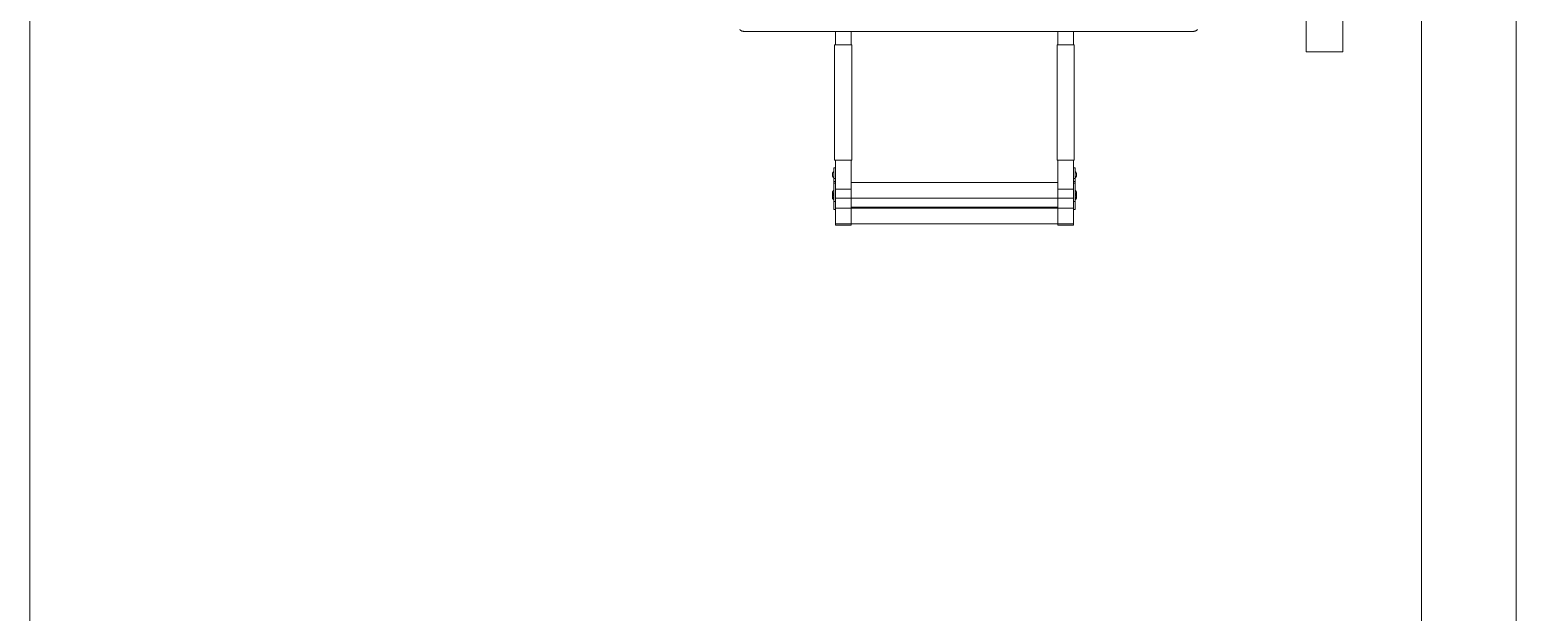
# Model space of a CAD drawing. Header units: inches. Extents: x 22 to 382261, y 22 to 371281.
# Drawn here: x 75755 to 79365, y 52506 to 53921 of the extents above; entities that cross this region are included whole.
import ezdxf

# ---------------------------------------------------------------- set-up
doc = ezdxf.new("R2010")
doc.units = ezdxf.units.IN
doc.header["$MEASUREMENT"] = 0
for name, color, linetype, lineweight in [('A-FLOR', 192, 'Continuous', 9), ('I-FURN', 30, 'Continuous', 9), ('I-WALL', 2, 'Continuous', 9), ('Q-CASE', 31, 'Continuous', 9)]:
    doc.layers.add(name, color=color, linetype=linetype, lineweight=lineweight)

# ---------------------------------------------------------------- blocks, each defined once
blk = doc.blocks.new('Casework 26 - Casework 23-692853-01-GROUND FLOOR FURNITURE PLAN')
at = {"layer": 'Q-CASE', "lineweight": 18}
for p, q in [((-23049.2, -2601.8), (-23049.2, -2690.7)), ((-22960.3, -2690.7), (-22960.3, -2601.8)), ((-23049.2, -2690.7), (-22960.3, -2690.7))]:
    blk.add_line(p, q, dxfattribs=at)
blk = doc.blocks.new('DFXFCFB - Dining_Table_9162-V94-01-GROUND FLOOR FURNITURE PLAN')
at = {"layer": 'I-FURN'}
for p, q in [((990.6, -546.3), (990.6, 546.3)), ((990.1, 254.4), (1023.1, 254.4)), ((1023.1, 214.7), (1023.1, 256.6)), ((1303.8, 256.6), (1023.1, 256.6)), ((1303.8, 256.6), (1303.8, 214.7)), ((1303.8, 254.4), (1374.2, 254.4)), ((1322.3, 258.8), (1347.7, 258.8)), ((1322.3, 254.4), (1322.3, 258.8)), ((1338.9, 262.1), (1337.1, 262.1)), ((1340.6, 262.1), (1338.9, 262.1)), ((1351.9, 258.8), (1347.7, 258.8)), ((1347.7, 258.8), (1358.6, 258.8)), ((1347.7, 254.4), (1347.7, 258.8)), ((1351.9, 258.8), (1355.5, 258.8)), ((1359.2, 258.8), (1355.5, 258.8)), ((1355.5, 254.4), (1355.5, 258.8)), ((1359.2, 258.8), (1403.8, 258.8)), ((1359.2, 258.8), (1359.2, 254.4)), ((1374.2, 254.4), (1396.1, 254.4)), ((1374.2, 216.3), (1374.2, 254.4)), ((1384.4, 262.1), (1382.6, 262.1)), ((1386.1, 262.1), (1384.4, 262.1)), ((1389.5, 262.1), (1387.7, 262.1)), ((1391.2, 262.1), (1389.5, 262.1)), ((1392.4, 262.1), (1390.7, 262.1)), ((1394.2, 262.1), (1392.4, 262.1)), ((1396.1, 254.4), (1396.1, 216.3)), ((1404.1, 254.4), (1396.1, 254.4)), ((1396.1, 216.3), (1396.1, 254.4)), ((1403.8, 258.8), (1423.1, 258.8)), ((1403.8, 254.4), (1403.8, 258.8)), ((1404.1, 254.4), (1458.6, 254.4)), ((1419.8, 254.4), (1458.6, 254.4)), ((1419.8, -323.4), (1419.8, 254.4)), ((1423.1, 254.4), (1423.1, 258.8)), ((1458.6, 254.4), (1461.6, 254.4)), ((1458.6, 216.3), (1458.6, 254.4)), ((1458.6, -323.4), (1458.6, 254.4)), ((1461.6, 216.3), (1461.6, 254.4)), ((1023.1, 216.3), (990.1, 216.3)), ((1023.1, 214.7), (1303.8, 214.7)), ((1374.2, 216.3), (1303.8, 216.3)), ((1357.4, -285.3), (1357.4, 216.3)), ((1374.1, 216.3), (1396.1, 216.3)), ((1396.1, 216.3), (1404.1, 216.3)), ((1396.1, 216.3), (1396.1, -285.3)), ((1404.1, 216.3), (1396.1, 216.3)), ((1396.1, -285.3), (1396.1, 216.3)), ((1458.6, 216.3), (1404.1, 216.3)), ((1404.1, 216.3), (1417.5, 216.3)), ((1417.5, 216.3), (1417.5, -285.3)), ((1419.9, -285.3), (1419.9, 216.3)), ((1461.6, 216.3), (1458.6, 216.3)), ((990.3, -285.3), (1023.1, -285.3)), ((1023.1, -325.5), (1023.1, -283.6)), ((1303.8, -283.6), (1023.1, -283.6)), ((1303.8, -283.6), (1303.8, -325.5)), ((1303.8, -285.3), (1374.2, -285.3)), ((1396.1, -285.3), (1374.1, -285.3)), ((1374.2, -323.4), (1374.2, -285.3)), ((1396.1, -285.3), (1396.1, -323.4)), ((1404.1, -285.3), (1396.1, -285.3)), ((1396.1, -323.4), (1396.1, -285.3)), ((1396.1, -285.3), (1404.1, -285.3)), ((1404.1, -285.3), (1458.6, -285.3)), ((1417.5, -285.3), (1404.1, -285.3)), ((1458.6, -285.3), (1461.6, -285.3)), ((1458.6, -323.4), (1458.6, -285.3)), ((1461.6, -323.4), (1461.6, -285.3)), ((1023.1, -323.4), (990.3, -323.4)), ((1374.2, -323.4), (1303.8, -323.4)), ((1322.3, -327.7), (1322.3, -323.4)), ((1347.7, -327.7), (1347.7, -323.4)), ((1355.5, -327.7), (1355.5, -323.4)), ((1359.2, -323.4), (1359.2, -327.7)), ((1396.1, -323.4), (1374.2, -323.4)), ((1396.1, -323.4), (1404.1, -323.4)), ((1403.8, -327.7), (1403.8, -323.4)), ((1458.6, -323.4), (1404.1, -323.4)), ((1458.6, -323.4), (1419.8, -323.4)), ((1423.1, -327.7), (1423.1, -323.4)), ((1461.6, -323.4), (1458.6, -323.4)), ((1023.1, -325.5), (1303.8, -325.5)), ((1347.7, -327.7), (1322.3, -327.7)), ((1337.1, -331), (1338.9, -331)), ((1338.9, -331), (1340.6, -331)), ((1358.6, -327.7), (1347.7, -327.7)), ((1347.7, -327.7), (1351.9, -327.7)), ((1355.5, -327.7), (1351.9, -327.7)), ((1355.5, -327.7), (1359.2, -327.7)), ((1403.8, -327.7), (1359.2, -327.7)), ((1382.6, -331), (1384.4, -331)), ((1384.4, -331), (1386.1, -331)), ((1387.7, -331), (1389.5, -331)), ((1389.5, -331), (1391.2, -331)), ((1390.7, -331), (1392.4, -331)), ((1392.4, -331), (1394.2, -331)), ((1423.1, -327.7), (1403.8, -327.7))]:
    blk.add_line(p, q, dxfattribs=at)
at = {"layer": 'I-FURN', "flags": 128}
for points in [[(990.6, 546.3), (990.6, 546.8), (990.6, 547.3), (990.5, 547.8), (990.4, 548.3), (990.4, 548.8), (990.2, 549.3), (990.1, 549.8), (990, 550.2), (989.8, 550.7), (989.6, 551.2), (989.4, 551.6), (989.2, 552.1), (988.9, 552.5), (988.7, 552.9), (988.4, 553.4), (988.1, 553.8), (987.8, 554.2), (987.5, 554.5), (987.2, 554.9), (986.8, 555.3), (986.4, 555.6)], [(1331.3, 258.8), (1331.5, 259.1), (1331.7, 259.3), (1331.9, 259.5), (1332.1, 259.8), (1332.4, 260), (1332.6, 260.2), (1332.9, 260.4), (1333.1, 260.6), (1333.4, 260.8), (1333.7, 261), (1333.9, 261.1), (1334.2, 261.3), (1334.5, 261.4), (1334.8, 261.5), (1335.1, 261.6), (1335.4, 261.8), (1335.7, 261.8), (1336, 261.9), (1336.3, 262), (1336.7, 262), (1337, 262.1), (1337.1, 262.1)], [(1340.6, 262.1), (1341, 262.1), (1341.3, 262), (1341.6, 261.9), (1341.9, 261.9), (1342.2, 261.8), (1342.5, 261.7), (1342.8, 261.6), (1343.1, 261.5), (1343.4, 261.3), (1343.7, 261.2), (1344, 261), (1344.2, 260.9), (1344.5, 260.7), (1344.8, 260.5), (1345, 260.3), (1345.3, 260.1), (1345.5, 259.9), (1345.7, 259.6), (1345.9, 259.4), (1346.2, 259.2), (1346.3, 258.9), (1346.4, 258.8)], [(1376.8, 258.8), (1377, 259.1), (1377.2, 259.3), (1377.4, 259.5), (1377.6, 259.8), (1377.9, 260), (1378.1, 260.2), (1378.3, 260.4), (1378.6, 260.6), (1378.9, 260.8), (1379.1, 261), (1379.4, 261.1), (1379.7, 261.3), (1380, 261.4), (1380.3, 261.5), (1380.6, 261.6), (1380.9, 261.8), (1381.2, 261.8), (1381.5, 261.9), (1381.8, 262), (1382.1, 262), (1382.5, 262.1), (1382.6, 262.1)], [(1381.9, 258.8), (1382.1, 259.1), (1382.3, 259.3), (1382.5, 259.5), (1382.8, 259.8), (1383, 260), (1383.2, 260.2), (1383.5, 260.4), (1383.7, 260.6), (1384, 260.8), (1384.3, 261), (1384.5, 261.1), (1384.8, 261.3), (1385.1, 261.4), (1385.4, 261.5), (1385.7, 261.6), (1386, 261.8), (1386.3, 261.8), (1386.6, 261.9), (1386.9, 262), (1387.3, 262), (1387.6, 262.1), (1387.7, 262.1)], [(1384.9, 258.8), (1385, 259.1), (1385.3, 259.3), (1385.5, 259.5), (1385.7, 259.8), (1385.9, 260), (1386.2, 260.2), (1386.4, 260.4), (1386.7, 260.6), (1386.9, 260.8), (1387.2, 261), (1387.5, 261.1), (1387.8, 261.3), (1388, 261.4), (1388.3, 261.5), (1388.6, 261.6), (1388.9, 261.8), (1389.3, 261.8), (1389.6, 261.9), (1389.9, 262), (1390.2, 262), (1390.5, 262.1), (1390.7, 262.1)], [(1386.1, 262.1), (1386.4, 262.1), (1386.7, 262), (1387.1, 261.9), (1387.4, 261.9), (1387.7, 261.8), (1388, 261.7), (1388.3, 261.6), (1388.6, 261.5), (1388.9, 261.3), (1389.2, 261.2), (1389.4, 261), (1389.7, 260.9), (1390, 260.7), (1390.2, 260.5), (1390.5, 260.3), (1390.7, 260.1), (1391, 259.9), (1391.2, 259.6), (1391.4, 259.4), (1391.6, 259.2), (1391.8, 258.9), (1391.9, 258.8)], [(1391.2, 262.1), (1391.6, 262.1), (1391.9, 262), (1392.2, 261.9), (1392.5, 261.9), (1392.8, 261.8), (1393.1, 261.7), (1393.4, 261.6), (1393.7, 261.5), (1394, 261.3), (1394.3, 261.2), (1394.6, 261), (1394.9, 260.9), (1395.1, 260.7), (1395.4, 260.5), (1395.6, 260.3), (1395.9, 260.1), (1396.1, 259.9), (1396.3, 259.6), (1396.6, 259.4), (1396.8, 259.2), (1397, 258.9), (1397, 258.8)], [(1394.2, 262.1), (1394.5, 262.1), (1394.8, 262), (1395.1, 261.9), (1395.4, 261.9), (1395.7, 261.8), (1396.1, 261.7), (1396.4, 261.6), (1396.6, 261.5), (1396.9, 261.3), (1397.2, 261.2), (1397.5, 261), (1397.8, 260.9), (1398, 260.7), (1398.3, 260.5), (1398.6, 260.3), (1398.8, 260.1), (1399, 259.9), (1399.3, 259.6), (1399.5, 259.4), (1399.7, 259.2), (1399.9, 258.9), (1400, 258.8)], [(1337.1, -331), (1336.8, -331), (1336.5, -330.9), (1336.2, -330.9), (1335.9, -330.8), (1335.5, -330.7), (1335.2, -330.6), (1334.9, -330.5), (1334.6, -330.4), (1334.3, -330.3), (1334.1, -330.1), (1333.8, -330), (1333.5, -329.8), (1333.2, -329.6), (1333, -329.4), (1332.7, -329.2), (1332.5, -329), (1332.3, -328.8), (1332, -328.6), (1331.8, -328.3), (1331.6, -328.1), (1331.4, -327.9), (1331.3, -327.7)], [(1346.4, -327.7), (1346.2, -328), (1346, -328.2), (1345.8, -328.5), (1345.6, -328.7), (1345.4, -328.9), (1345.1, -329.1), (1344.9, -329.3), (1344.6, -329.5), (1344.4, -329.7), (1344.1, -329.9), (1343.8, -330.1), (1343.5, -330.2), (1343.2, -330.3), (1342.9, -330.5), (1342.6, -330.6), (1342.3, -330.7), (1342, -330.8), (1341.7, -330.9), (1341.4, -330.9), (1341.1, -331), (1340.8, -331), (1340.6, -331)], [(1382.6, -331), (1382.3, -331), (1382, -330.9), (1381.6, -330.9), (1381.3, -330.8), (1381, -330.7), (1380.7, -330.6), (1380.4, -330.5), (1380.1, -330.4), (1379.8, -330.3), (1379.5, -330.1), (1379.3, -330), (1379, -329.8), (1378.7, -329.6), (1378.5, -329.4), (1378.2, -329.2), (1378, -329), (1377.7, -328.8), (1377.5, -328.6), (1377.3, -328.3), (1377.1, -328.1), (1376.9, -327.9), (1376.8, -327.7)], [(1387.7, -331), (1387.4, -331), (1387.1, -330.9), (1386.8, -330.9), (1386.5, -330.8), (1386.1, -330.7), (1385.8, -330.6), (1385.5, -330.5), (1385.2, -330.4), (1385, -330.3), (1384.7, -330.1), (1384.4, -330), (1384.1, -329.8), (1383.8, -329.6), (1383.6, -329.4), (1383.3, -329.2), (1383.1, -329), (1382.9, -328.8), (1382.6, -328.6), (1382.4, -328.3), (1382.2, -328.1), (1382, -327.9), (1381.9, -327.7)], [(1390.7, -331), (1390.3, -331), (1390, -330.9), (1389.7, -330.9), (1389.4, -330.8), (1389.1, -330.7), (1388.8, -330.6), (1388.5, -330.5), (1388.2, -330.4), (1387.9, -330.3), (1387.6, -330.1), (1387.3, -330), (1387, -329.8), (1386.8, -329.6), (1386.5, -329.4), (1386.3, -329.2), (1386, -329), (1385.8, -328.8), (1385.6, -328.6), (1385.3, -328.3), (1385.1, -328.1), (1384.9, -327.9), (1384.9, -327.7)], [(1391.9, -327.7), (1391.7, -328), (1391.5, -328.2), (1391.3, -328.5), (1391.1, -328.7), (1390.8, -328.9), (1390.6, -329.1), (1390.4, -329.3), (1390.1, -329.5), (1389.8, -329.7), (1389.6, -329.9), (1389.3, -330.1), (1389, -330.2), (1388.7, -330.3), (1388.4, -330.5), (1388.1, -330.6), (1387.8, -330.7), (1387.5, -330.8), (1387.2, -330.9), (1386.9, -330.9), (1386.6, -331), (1386.3, -331), (1386.1, -331)], [(1397, -327.7), (1396.8, -328), (1396.6, -328.2), (1396.4, -328.5), (1396.2, -328.7), (1396, -328.9), (1395.7, -329.1), (1395.5, -329.3), (1395.2, -329.5), (1395, -329.7), (1394.7, -329.9), (1394.4, -330.1), (1394.1, -330.2), (1393.8, -330.3), (1393.6, -330.5), (1393.3, -330.6), (1392.9, -330.7), (1392.6, -330.8), (1392.3, -330.9), (1392, -330.9), (1391.7, -331), (1391.4, -331), (1391.2, -331)], [(1400, -327.7), (1399.8, -328), (1399.6, -328.2), (1399.4, -328.5), (1399.1, -328.7), (1398.9, -328.9), (1398.7, -329.1), (1398.4, -329.3), (1398.2, -329.5), (1397.9, -329.7), (1397.6, -329.9), (1397.4, -330.1), (1397.1, -330.2), (1396.8, -330.3), (1396.5, -330.5), (1396.2, -330.6), (1395.9, -330.7), (1395.6, -330.8), (1395.3, -330.9), (1394.9, -330.9), (1394.6, -331), (1394.3, -331), (1394.2, -331)], [(986.3, -555.7), (986.7, -555.4), (987.1, -555), (987.4, -554.6), (987.7, -554.3), (988, -553.9), (988.3, -553.5), (988.6, -553.1), (988.9, -552.6), (989.1, -552.2), (989.4, -551.7), (989.6, -551.3), (989.8, -550.8), (989.9, -550.4), (990.1, -549.9), (990.2, -549.4), (990.3, -548.9), (990.4, -548.4), (990.5, -547.9), (990.5, -547.4), (990.6, -546.9), (990.6, -546.4), (990.6, -546.3)]]:
    blk.add_lwpolyline(points, dxfattribs=at)

msp = doc.modelspace()

# ---------------------------------------------------------------- linework, layer by layer
at = {"layer": 'A-FLOR'}
msp.add_line((75754.5, 50155.7), (75754.5, 58656), dxfattribs=at)
at = {"layer": 'I-WALL'}
for p, q in [((79134.9, 58656), (79134.9, 51736)), ((79364.9, 58656), (79364.9, 51736))]:
    msp.add_line(p, q, dxfattribs=at)

# ---------------------------------------------------------------- block references
at = {"layer": 'I-FURN', "rotation": 269.9999999999997}
msp.add_blockref('DFXFCFB - Dining_Table_9162-V94-01-GROUND FLOOR FURNITURE PLAN', (78034.9, 54907.5), dxfattribs=at)
at = {"layer": 'Q-CASE'}
msp.add_blockref('Casework 26 - Casework 23-692853-01-GROUND FLOOR FURNITURE PLAN', (101903.7, 56557.9), dxfattribs=at)

doc.saveas('drawing.dxf')
